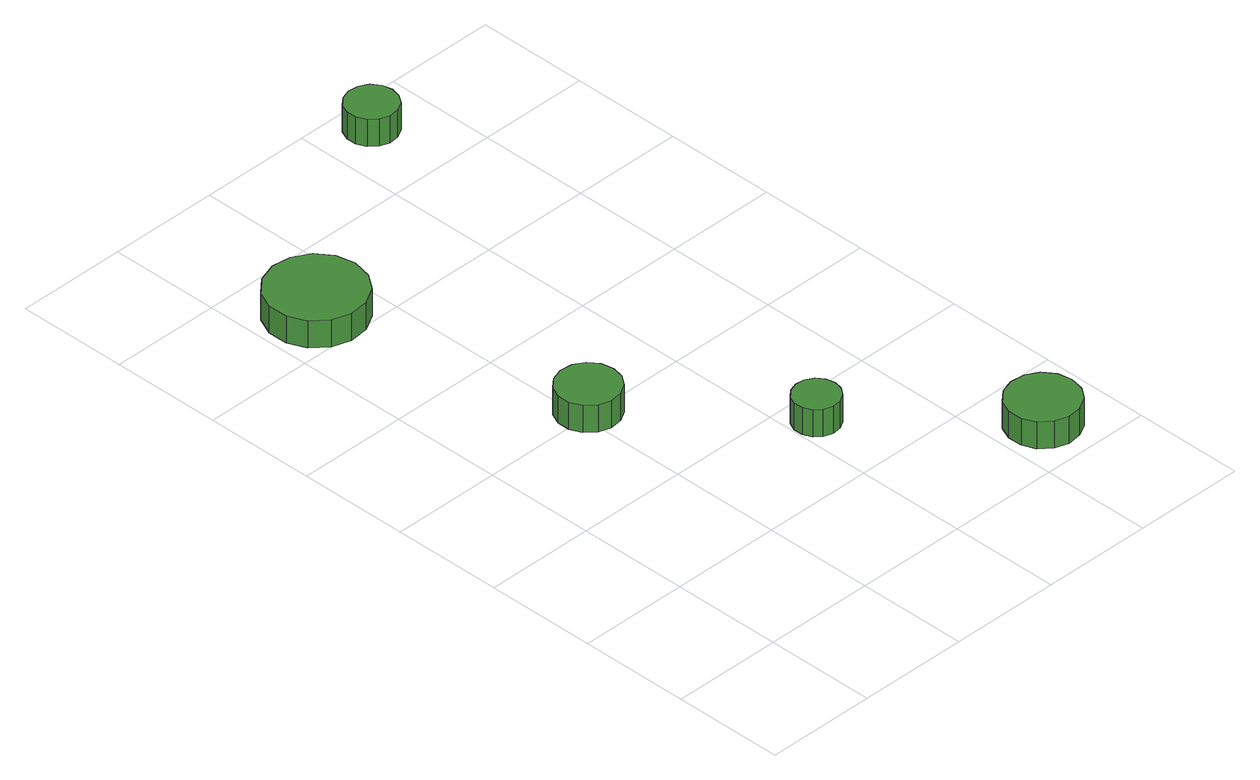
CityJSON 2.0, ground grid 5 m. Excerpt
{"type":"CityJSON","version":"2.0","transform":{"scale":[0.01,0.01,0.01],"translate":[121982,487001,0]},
"CityObjects":{
"tree1":{"type":"SolitaryVegetationObject","attributes":{"function":"something"},"geometry":[{"type":"MultiSurface","lod":"1","boundaries":[[[0,1,2,3,4,5,6,7,8,9,10,11,12,13,14]],[[15,16,17,18,19,20,21,22,23,24,25,26,27,28,29]],[[0,29,28,1]],[[1,28,27,2]],[[2,27,26,3]],[[3,26,25,4]],[[4,25,24,5]],[[5,24,23,6]],[[6,23,22,7]],[[7,22,21,8]],[[8,21,20,9]],[[9,20,19,10]],[[10,19,18,11]],[[11,18,17,12]],[[12,17,16,13]],[[13,16,15,14]],[[14,15,29,0]]]}]},
"tree2":{"type":"SolitaryVegetationObject","attributes":{"function":"something"},"geometry":[{"type":"MultiSurface","lod":"1","boundaries":[[[30,31,32,33,34,35,36,37,38,39,40,41,42,43,44]],[[45,46,47,48,49,50,51,52,53,54,55,56,57,58,59]],[[30,59,58,31]],[[31,58,57,32]],[[32,57,56,33]],[[33,56,55,34]],[[34,55,54,35]],[[35,54,53,36]],[[36,53,52,37]],[[37,52,51,38]],[[38,51,50,39]],[[39,50,49,40]],[[40,49,48,41]],[[41,48,47,42]],[[42,47,46,43]],[[43,46,45,44]],[[44,45,59,30]]]}]},
"tree3":{"type":"SolitaryVegetationObject","attributes":{"function":"something"},"geometry":[{"type":"MultiSurface","lod":"1","boundaries":[[[60,61,62,63,64,65,66,67,68,69,70,71,72,73,74]],[[75,76,77,78,79,80,81,82,83,84,85,86,87,88,89]],[[60,89,88,61]],[[61,88,87,62]],[[62,87,86,63]],[[63,86,85,64]],[[64,85,84,65]],[[65,84,83,66]],[[66,83,82,67]],[[67,82,81,68]],[[68,81,80,69]],[[69,80,79,70]],[[70,79,78,71]],[[71,78,77,72]],[[72,77,76,73]],[[73,76,75,74]],[[74,75,89,60]]]}]},
"tree4":{"type":"SolitaryVegetationObject","attributes":{"function":"something"},"geometry":[{"type":"MultiSurface","lod":"1","boundaries":[[[90,91,92,93,94,95,96,97,98,99,100,101,102,103,104]],[[105,106,107,108,109,110,111,112,113,114,115,116,117,118,119]],[[90,119,118,91]],[[91,118,117,92]],[[92,117,116,93]],[[93,116,115,94]],[[94,115,114,95]],[[95,114,113,96]],[[96,113,112,97]],[[97,112,111,98]],[[98,111,110,99]],[[99,110,109,100]],[[100,109,108,101]],[[101,108,107,102]],[[102,107,106,103]],[[103,106,105,104]],[[104,105,119,90]]]}]},
"tree5":{"type":"SolitaryVegetationObject","attributes":{"function":"something"},"geometry":[{"type":"MultiSurface","lod":"1","boundaries":[[[120,121,122,123,124,125,126,127,128,129,130,131,132,133,134]],[[135,136,137,138,139,140,141,142,143,144,145,146,147,148,149]],[[120,149,148,121]],[[121,148,147,122]],[[122,147,146,123]],[[123,146,145,124]],[[124,145,144,125]],[[125,144,143,126]],[[126,143,142,127]],[[127,142,141,128]],[[128,141,140,129]],[[129,140,139,130]],[[130,139,138,131]],[[131,138,137,132]],[[132,137,136,133]],[[133,136,135,134]],[[134,135,149,120]]]}]}
},
"vertices":[
[679,1518,145],[668,1574,145],[634,1620,145],[585,1649,145],[528,1655,145],[474,1637,145],[431,1599,145],[408,1547,145],[408,1490,145],[431,1438,145],[474,1399,145],[528,1382,145],[585,1388,145],[634,1416,145],[668,1463,145],[668,1463,16],[634,1416,16],[585,1388,16],[528,1382,16],[474,1399,16],[431,1438,16],[408,1490,16],[408,1547,16],[431,1599,16],[474,1637,16],[528,1655,16],[585,1649,16],[634,1620,16],[668,1574,16],[679,1518,16],
[457,2678,151],[438,2764,151],[386,2836,151],[309,2880,151],[221,2890,151],[137,2862,151],[71,2803,151],[35,2722,151],[35,2633,151],[71,2552,151],[137,2493,151],[221,2465,151],[309,2475,151],[386,2519,151],[438,2591,151],[438,2591,22],[386,2519,22],[309,2475,22],[221,2465,22],[137,2493,22],[71,2552,22],[35,2633,22],[35,2722,22],[71,2803,22],[137,2862,22],[221,2890,22],[309,2880,22],[386,2836,22],[438,2764,22],[457,2678,22],
[1211,858,141],[1202,899,141],[1177,933,141],[1141,954,141],[1099,958,141],[1059,945,141],[1028,917,141],[1011,879,141],[1011,837,141],[1028,799,141],[1059,771,141],[1099,758,141],[1141,762,141],[1177,783,141],[1202,817,141],[1202,817,12],[1177,783,12],[1141,762,12],[1099,758,12],[1059,771,12],[1028,799,12],[1011,837,12],[1011,879,12],[1028,917,12],[1059,945,12],[1099,958,12],[1141,954,12],[1177,933,12],[1202,899,12],[1211,858,12],
[1848,220,151],[1835,284,151],[1796,337,151],[1740,369,151],[1675,376,151],[1613,356,151],[1564,312,151],[1538,253,151],[1538,187,151],[1564,128,151],[1613,84,151],[1675,64,151],[1740,71,151],[1796,103,151],[1835,156,151],[1835,156,22],[1796,103,22],[1740,71,22],[1675,64,22],[1613,84,22],[1564,128,22],[1538,187,22],[1538,253,22],[1564,312,22],[1613,356,22],[1675,376,22],[1740,369,22],[1796,337,22],[1835,284,22],[1848,220,22],
[1341,3350,143],[1331,3395,143],[1304,3433,143],[1263,3456,143],[1217,3461,143],[1173,3447,143],[1138,3416,143],[1119,3373,143],[1119,3326,143],[1138,3284,143],[1173,3253,143],[1217,3238,143],[1263,3243,143],[1304,3266,143],[1331,3304,143],[1331,3304,14],[1304,3266,14],[1263,3243,14],[1217,3238,14],[1173,3253,14],[1138,3284,14],[1119,3326,14],[1119,3373,14],[1138,3416,14],[1173,3447,14],[1217,3461,14],[1263,3456,14],[1304,3433,14],[1331,3395,14],[1341,3350,14]
]}
